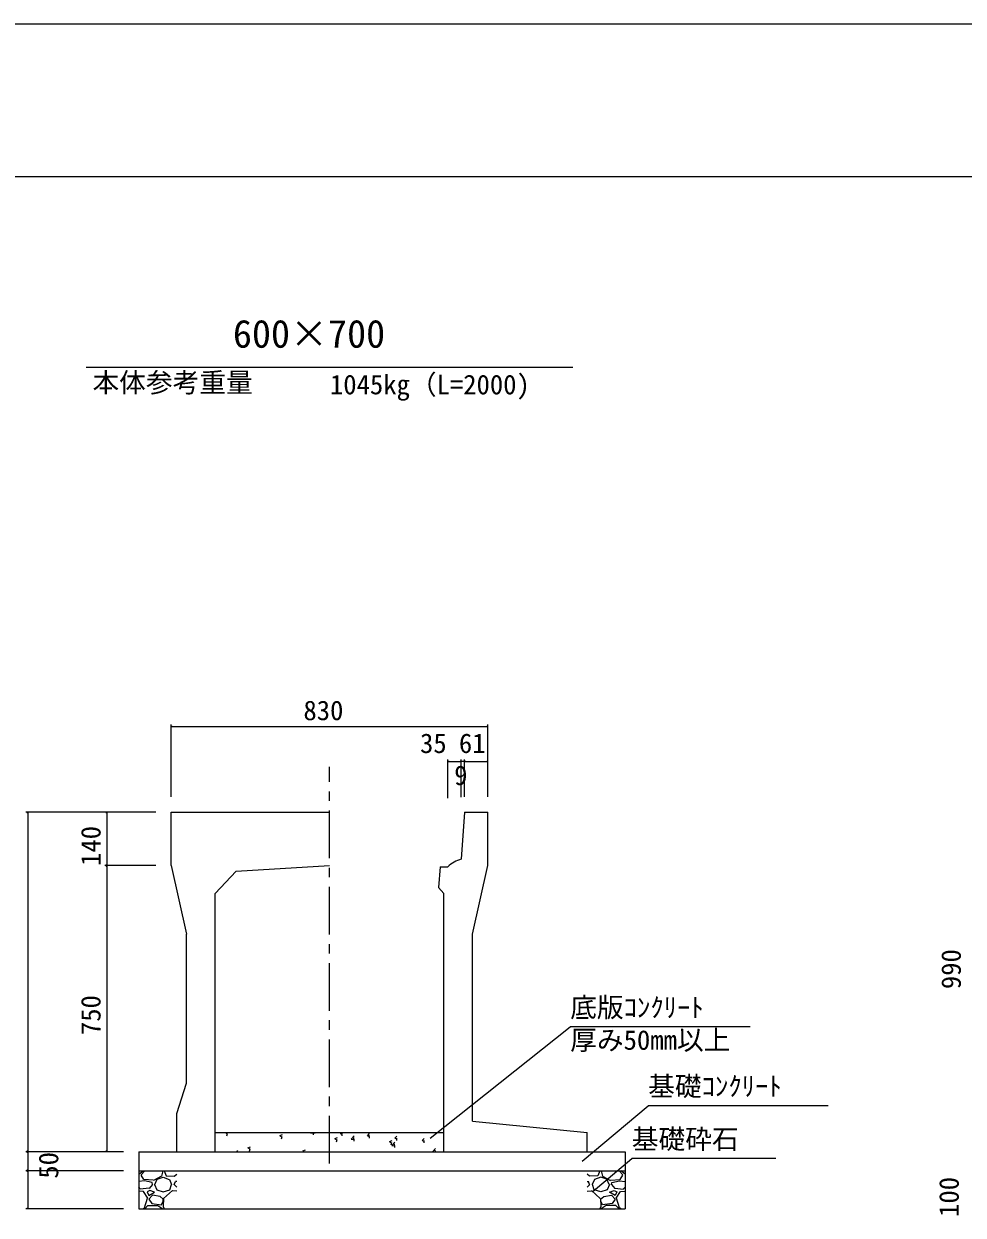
# Model space of a CAD drawing. Units: millimetres on the paper, scale 1:20. Extents: x 0 to 841, y 0 to 594.
# Drawn here: x 190.9 to 314, y 437.9 to 594 of the extents above; entities that cross this region are included whole.
import ezdxf
from ezdxf.enums import TextEntityAlignment as Align

# ---------------------------------------------------------------- set-up
doc = ezdxf.new("R2010")
doc.units = ezdxf.units.MM
doc.linetypes.add('USER2', pattern=[10, 6.25, -1.25, 1.25, -1.25])
for name, color, linetype, lineweight in [('D-STR-DIM（寸法）', 7, 'Continuous', 18), ('D-STR-HTXT（旗揚げ）', 4, 'Continuous', 18), ('D-STR-STRn（構造物）', 5, 'Continuous', 18), ('D-STR（構造物外形線）', 1, 'Continuous', 18), ('D-TTL(外枠）', 2, 'Continuous', 18), ('DEFPOINTS_2', 8, 'Continuous', 18)]:
    doc.layers.add(name, color=color, linetype=linetype, lineweight=lineweight)
doc.layers.add('D-STR-TXT（文字）', color=7, linetype='Continuous')
doc.styles.add('ＭＳ ゴシック', font='')
doc.styles.get('ＭＳ ゴシック').set_extended_font_data('MS Gothic')

msp = doc.modelspace()

# ---------------------------------------------------------------- linework, layer by layer
at = {"layer": 'D-STR-DIM（寸法）'}
for p, q in [((210.256, 492.674), (210.256, 502.162)), ((210.256, 501.912), (210.406, 501.937)), ((210.256, 501.912), (210.276, 501.912)), ((210.406, 501.887), (210.256, 501.912)), ((210.276, 501.912), (251.736, 501.912)), ((251.606, 501.937), (251.756, 501.912)), ((251.756, 501.912), (251.606, 501.887)), ((251.756, 501.912), (251.736, 501.912)), ((251.756, 492.674), (251.756, 502.162)), ((246.516, 492.509), (246.516, 497.58)), ((246.516, 497.33), (246.666, 497.355)), ((246.516, 497.33), (246.536, 497.33)), ((246.666, 497.305), (246.516, 497.33)), ((246.536, 497.33), (248.245, 497.33)), ((248.115, 497.355), (248.265, 497.33)), ((248.265, 497.33), (248.115, 497.305)), ((248.265, 497.33), (248.245, 497.33)), ((248.265, 492.642), (248.265, 497.58)), ((248.265, 492.642), (248.265, 497.58)), ((248.265, 497.33), (248.415, 497.355)), ((248.265, 497.33), (248.285, 497.33)), ((248.415, 497.305), (248.265, 497.33)), ((248.686, 497.33), (248.285, 497.33)), ((248.556, 497.355), (248.706, 497.33)), ((248.706, 497.33), (248.556, 497.305)), ((248.706, 497.33), (248.686, 497.33)), ((248.706, 492.674), (248.706, 497.58)), ((248.706, 492.674), (248.706, 497.58)), ((248.706, 497.33), (248.856, 497.355)), ((248.706, 497.33), (248.726, 497.33)), ((248.856, 497.305), (248.706, 497.33)), ((248.726, 497.33), (251.736, 497.33)), ((251.606, 497.355), (251.756, 497.33)), ((251.756, 497.33), (251.606, 497.305)), ((251.756, 497.33), (251.736, 497.33)), ((251.756, 492.674), (251.756, 497.58)), ((208.256, 490.674), (191.209, 490.674)), ((191.434, 490.524), (191.459, 490.674)), ((191.459, 490.674), (191.459, 490.654)), ((191.459, 490.674), (191.484, 490.524)), ((191.459, 490.654), (191.459, 446.194)), ((208.256, 490.674), (201.569, 490.674)), ((201.794, 490.524), (201.819, 490.674)), ((201.819, 490.674), (201.819, 490.654)), ((201.819, 490.674), (201.844, 490.524)), ((201.819, 490.654), (201.819, 483.694)), ((208.256, 483.674), (201.569, 483.674)), ((208.256, 483.674), (201.569, 483.674)), ((201.819, 483.674), (201.794, 483.824)), ((201.794, 483.524), (201.819, 483.674)), ((201.844, 483.824), (201.819, 483.674)), ((201.819, 483.674), (201.819, 483.694)), ((201.819, 483.674), (201.819, 483.654)), ((201.819, 483.674), (201.844, 483.524)), ((201.819, 483.654), (201.819, 446.194)), ((204.006, 446.174), (191.209, 446.174)), ((204.006, 446.174), (191.209, 446.174)), ((191.459, 446.174), (191.434, 446.324)), ((191.434, 446.024), (191.459, 446.174)), ((191.484, 446.324), (191.459, 446.174)), ((191.459, 446.174), (191.459, 446.194)), ((191.459, 446.174), (191.459, 446.154)), ((191.459, 446.174), (191.484, 446.024)), ((191.459, 446.154), (191.459, 443.694)), ((204.006, 446.174), (201.569, 446.174)), ((201.819, 446.174), (201.794, 446.324)), ((201.844, 446.324), (201.819, 446.174)), ((201.819, 446.174), (201.819, 446.194)), ((204.006, 443.674), (191.209, 443.674)), ((204.006, 443.674), (191.209, 443.674)), ((191.459, 443.674), (191.434, 443.824)), ((191.434, 443.524), (191.459, 443.674)), ((191.484, 443.824), (191.459, 443.674)), ((191.459, 443.674), (191.459, 443.694)), ((191.459, 443.674), (191.459, 443.654)), ((191.459, 443.674), (191.484, 443.524)), ((191.459, 443.654), (191.459, 438.694)), ((191.459, 438.674), (191.434, 438.824)), ((191.484, 438.824), (191.459, 438.674)), ((204.006, 438.674), (191.209, 438.674)), ((191.459, 438.674), (191.459, 438.694))]:
    msp.add_line(p, q, dxfattribs=at)
at = {"layer": 'D-STR-DIM（寸法）', "linetype": 'USER2'}
msp.add_line((231.006, 444.646), (231.006, 496.621), dxfattribs=at)
at = {"layer": 'D-STR-HTXT（旗揚げ）'}
for p, q in [((199.114, 549), (262.898, 549)), ((244.2, 447.939), (262.55, 462.534)), ((286.148, 462.534), (262.55, 462.534)), ((264.126, 444.943), (272.772, 452.207)), ((296.37, 452.207), (272.772, 452.207)), ((265.538, 441.014), (270.622, 445.276)), ((289.485, 445.276), (270.622, 445.276))]:
    msp.add_line(p, q, dxfattribs=at)
at = {"layer": 'D-STR-STRn（構造物）', "color": 7}
for p, q in [((216.006, 448.674), (246.006, 448.674)), ((217.377, 448.674), (217.572, 448.542)), ((217.532, 448.265), (217.633, 448.568)), ((224.509, 448.31), (224.859, 448.444)), ((224.509, 448.31), (224.758, 448.142)), ((224.717, 447.865), (224.819, 448.167)), ((228.501, 448.659), (228.515, 448.674)), ((228.501, 448.659), (228.945, 448.59)), ((228.902, 448.368), (228.866, 448.674)), ((229.078, 448.582), (229.061, 448.674)), ((232.405, 448.573), (232.49, 448.674)), ((232.405, 448.573), (232.704, 448.547)), ((232.665, 448.269), (232.607, 448.582)), ((233.837, 447.831), (234.226, 448.237)), ((235.992, 448.259), (236.233, 448.546)), ((235.992, 448.259), (236.291, 448.233)), ((236.251, 447.955), (236.193, 448.268)), ((239.578, 447.945), (239.819, 448.232)), ((220.308, 446.697), (220.658, 446.831)), ((220.308, 446.697), (220.557, 446.529)), ((231.695, 447.909), (232.045, 448.043)), ((231.695, 447.909), (231.943, 447.741)), ((231.903, 447.464), (232.004, 447.767)), ((233.837, 447.831), (234.281, 447.762)), ((234.238, 447.54), (234.183, 448.015)), ((238.88, 447.509), (239.23, 447.643)), ((238.88, 447.509), (239.129, 447.341)), ((239.089, 447.064), (239.19, 447.366)), ((239.173, 447.004), (239.562, 447.409)), ((239.173, 447.004), (239.618, 446.935)), ((239.574, 446.712), (239.519, 447.187)), ((239.578, 447.945), (239.877, 447.919)), ((239.837, 447.641), (239.779, 447.955)), ((243.164, 447.631), (243.405, 447.919)), ((243.164, 447.632), (243.463, 447.605)), ((243.424, 447.327), (243.366, 447.641)), ((244.509, 446.176), (244.899, 446.582)), ((218.844, 446.174), (218.995, 446.354)), ((220.516, 446.252), (220.618, 446.554)), ((227.493, 446.296), (227.844, 446.431)), ((227.494, 446.296), (227.676, 446.174)), ((244.509, 446.176), (244.524, 446.174)), ((244.877, 446.174), (244.855, 446.36))]:
    msp.add_line(p, q, dxfattribs=at)
at = {"layer": 'D-STR-STRn（構造物）'}
for p, q in [((206.006, 446.174), (206.006, 438.674)), ((206.006, 446.174), (269.756, 446.174)), ((269.756, 446.174), (269.756, 438.674)), ((206.006, 443.674), (269.756, 443.674)), ((206.006, 443.239), (206.569, 443.674)), ((206.314, 443.122), (206.811, 443.674)), ((209.166, 443.671), (208.966, 442.971)), ((209.337, 443.674), (209.606, 443.033)), ((266.425, 443.674), (266.155, 443.033)), ((266.595, 443.671), (266.795, 442.971)), ((269.447, 443.122), (268.95, 443.674)), ((269.756, 443.239), (269.193, 443.674)), ((206.769, 442.366), (206.006, 442.285)), ((206.674, 442.519), (206.324, 443.119)), ((207.911, 442.432), (206.661, 442.532)), ((207.763, 442.124), (206.763, 442.374)), ((207.815, 441.868), (207.765, 442.118)), ((208.967, 442.968), (207.917, 442.418)), ((208.113, 441.871), (208.413, 442.571)), ((208.415, 442.571), (209.215, 442.821)), ((209.213, 442.821), (210.013, 442.521)), ((209.612, 443.019), (210.661, 442.969)), ((210.015, 442.52), (210.315, 441.87)), ((210.663, 441.873), (210.813, 442.273)), ((211.006, 441.514), (210.663, 441.888)), ((210.665, 442.975), (211.006, 443.239)), ((211.006, 442.285), (210.819, 442.266)), ((265.097, 442.975), (264.756, 443.239)), ((264.756, 442.285), (264.943, 442.266)), ((264.756, 441.514), (265.099, 441.888)), ((265.098, 441.873), (264.948, 442.273)), ((266.15, 443.019), (265.1, 442.969)), ((265.746, 442.52), (265.446, 441.87)), ((266.549, 442.821), (265.749, 442.521)), ((267.347, 442.571), (266.547, 442.821)), ((266.795, 442.968), (267.845, 442.418)), ((267.648, 441.871), (267.348, 442.571)), ((267.85, 442.432), (269.1, 442.532)), ((267.947, 441.868), (267.997, 442.118)), ((267.999, 442.124), (268.999, 442.374)), ((268.993, 442.366), (269.756, 442.285)), ((269.087, 442.519), (269.437, 443.119)), ((206.213, 441.288), (206.006, 441.514)), ((206.616, 440.966), (206.006, 441.017)), ((207.361, 441.374), (206.211, 441.274)), ((207.175, 440.074), (206.625, 440.974)), ((207.113, 440.922), (207.313, 440.422)), ((207.464, 441.07), (207.114, 440.92)), ((207.313, 440.423), (208.063, 440.873)), ((207.814, 440.471), (207.314, 439.971)), ((207.814, 441.872), (207.364, 441.372)), ((208.066, 440.872), (207.466, 441.072)), ((208.82, 440.324), (207.82, 440.474)), ((208.06, 441.873), (208.36, 441.173)), ((208.361, 441.168), (209.211, 440.918)), ((209.217, 440.918), (210.067, 441.168)), ((210.416, 441.071), (209.266, 440.021)), ((210.063, 441.174), (210.313, 441.874)), ((211.006, 441.017), (210.416, 441.066)), ((264.756, 441.017), (265.346, 441.066)), ((265.346, 441.071), (266.496, 440.021)), ((265.699, 441.174), (265.449, 441.874)), ((266.544, 440.918), (265.694, 441.168)), ((267.401, 441.168), (266.551, 440.918)), ((266.941, 440.324), (267.941, 440.474)), ((267.701, 441.873), (267.401, 441.173)), ((267.695, 440.872), (268.295, 441.072)), ((268.449, 440.423), (267.699, 440.873)), ((267.947, 441.872), (268.397, 441.372)), ((267.947, 440.471), (268.447, 439.971)), ((268.298, 441.07), (268.648, 440.92)), ((268.401, 441.374), (269.551, 441.274)), ((268.649, 440.922), (268.449, 440.422)), ((268.586, 440.074), (269.136, 440.974)), ((269.146, 440.966), (269.756, 441.017)), ((269.549, 441.288), (269.756, 441.514)), ((206.569, 438.674), (206.765, 438.825)), ((206.765, 438.82), (207.165, 440.07)), ((206.811, 438.674), (207.214, 439.122)), ((207.215, 439.122), (208.515, 439.122)), ((207.313, 439.973), (207.713, 439.373)), ((207.716, 439.369), (208.966, 439.219)), ((208.513, 439.133), (209.163, 438.683)), ((209.225, 439.961), (208.825, 440.311)), ((208.966, 439.222), (209.216, 439.672)), ((209.206, 438.983), (209.337, 438.674)), ((209.262, 440.024), (209.212, 438.974)), ((209.215, 439.672), (209.215, 439.972)), ((266.555, 438.983), (266.425, 438.674)), ((266.499, 440.024), (266.549, 438.974)), ((266.537, 439.961), (266.937, 440.311)), ((266.796, 439.222), (266.546, 439.672)), ((266.547, 439.672), (266.547, 439.972)), ((267.249, 439.133), (266.599, 438.683)), ((268.046, 439.369), (266.796, 439.219)), ((268.547, 439.122), (267.247, 439.122)), ((268.449, 439.973), (268.049, 439.373)), ((268.95, 438.674), (268.547, 439.122)), ((268.997, 438.82), (268.597, 440.07)), ((269.193, 438.674), (268.997, 438.825)), ((206.006, 438.674), (239.506, 438.674)), ((206.006, 438.674), (269.756, 438.674))]:
    msp.add_line(p, q, dxfattribs=at)
at = {"layer": 'D-STR（構造物外形線）'}
for p, q in [((210.256, 490.674), (231.006, 490.674)), ((210.256, 483.674), (210.256, 490.674)), ((248.706, 490.674), (248.265, 484.511)), ((248.706, 490.674), (251.756, 490.674)), ((251.756, 483.674), (251.756, 490.674)), ((210.256, 483.674), (212.256, 474.674)), ((216.006, 480.024), (218.751, 482.938)), ((218.751, 482.938), (231.006, 483.674)), ((245.516, 483.524), (245.286, 480.788)), ((245.516, 483.524), (246.516, 483.524)), ((249.756, 474.674), (251.756, 483.674)), ((216.006, 446.174), (216.006, 480.024)), ((245.286, 480.788), (246.006, 480.024)), ((246.006, 446.174), (246.006, 480.024)), ((212.256, 455.174), (212.256, 474.674)), ((249.756, 450.174), (249.756, 474.674)), ((211.006, 451.174), (212.256, 455.174)), ((211.006, 446.174), (211.006, 451.174)), ((249.756, 450.174), (264.756, 448.674)), ((264.756, 446.174), (264.756, 448.674)), ((211.006, 446.174), (216.006, 446.174)), ((246.006, 446.174), (251.006, 446.174)), ((246.006, 446.174), (264.756, 446.174))]:
    msp.add_line(p, q, dxfattribs=at)
msp.add_arc((249.293, 480.645), 4, 104.89309, 133.9699, dxfattribs=at)
at = {"layer": 'D-TTL(外枠）'}
msp.add_line((25, 574), (820, 574), dxfattribs=at)
at = {"layer": 'DEFPOINTS_2'}
msp.add_line((0, 594), (841, 594), dxfattribs=at)

# ---------------------------------------------------------------- texts
at = {"layer": 'D-STR-DIM（寸法）', "style": 'ＭＳ ゴシック'}
for s, p in [('830', (227.586, 501.962)), ('35', (242.869, 497.655)), ('61', (247.966, 497.655)), ('9', (247.346, 493.459))]:
    msp.add_text(s, height=2.566, dxfattribs=at).set_placement(p, align=Align.BOTTOM_LEFT)
for s, p in [('140', (201.769, 483.629)), ('990', (314.511, 467.486)), ('750', (201.769, 461.459)), ('50', (196.228, 442.641)), ('100', (314.236, 437.629))]:
    msp.add_text(s, height=2.566, rotation=90, dxfattribs=at).set_placement(p, align=Align.BOTTOM_LEFT)
at = {"layer": 'D-STR-TXT（文字）', "style": 'ＭＳ ゴシック'}
for s, height, p in [('600×700', 3.666, (218.346, 550.449)), ('本体参考重量', 2.566, (199.945, 544.933)), ('1045kg（L=2000)', 2.566, (231.065, 544.67)), ('底版ｺﾝｸﾘｰﾄ', 2.566, (262.55, 463.034)), ('厚み50mm以上', 2.566, (262.55, 458.762)), ('基礎ｺﾝｸﾘｰﾄ', 2.566, (272.772, 452.707)), ('基礎砕石', 2.566, (270.622, 445.776))]:
    msp.add_text(s, height=height, dxfattribs=at).set_placement(p, align=Align.BOTTOM_LEFT)

doc.saveas('drawing.dxf')
